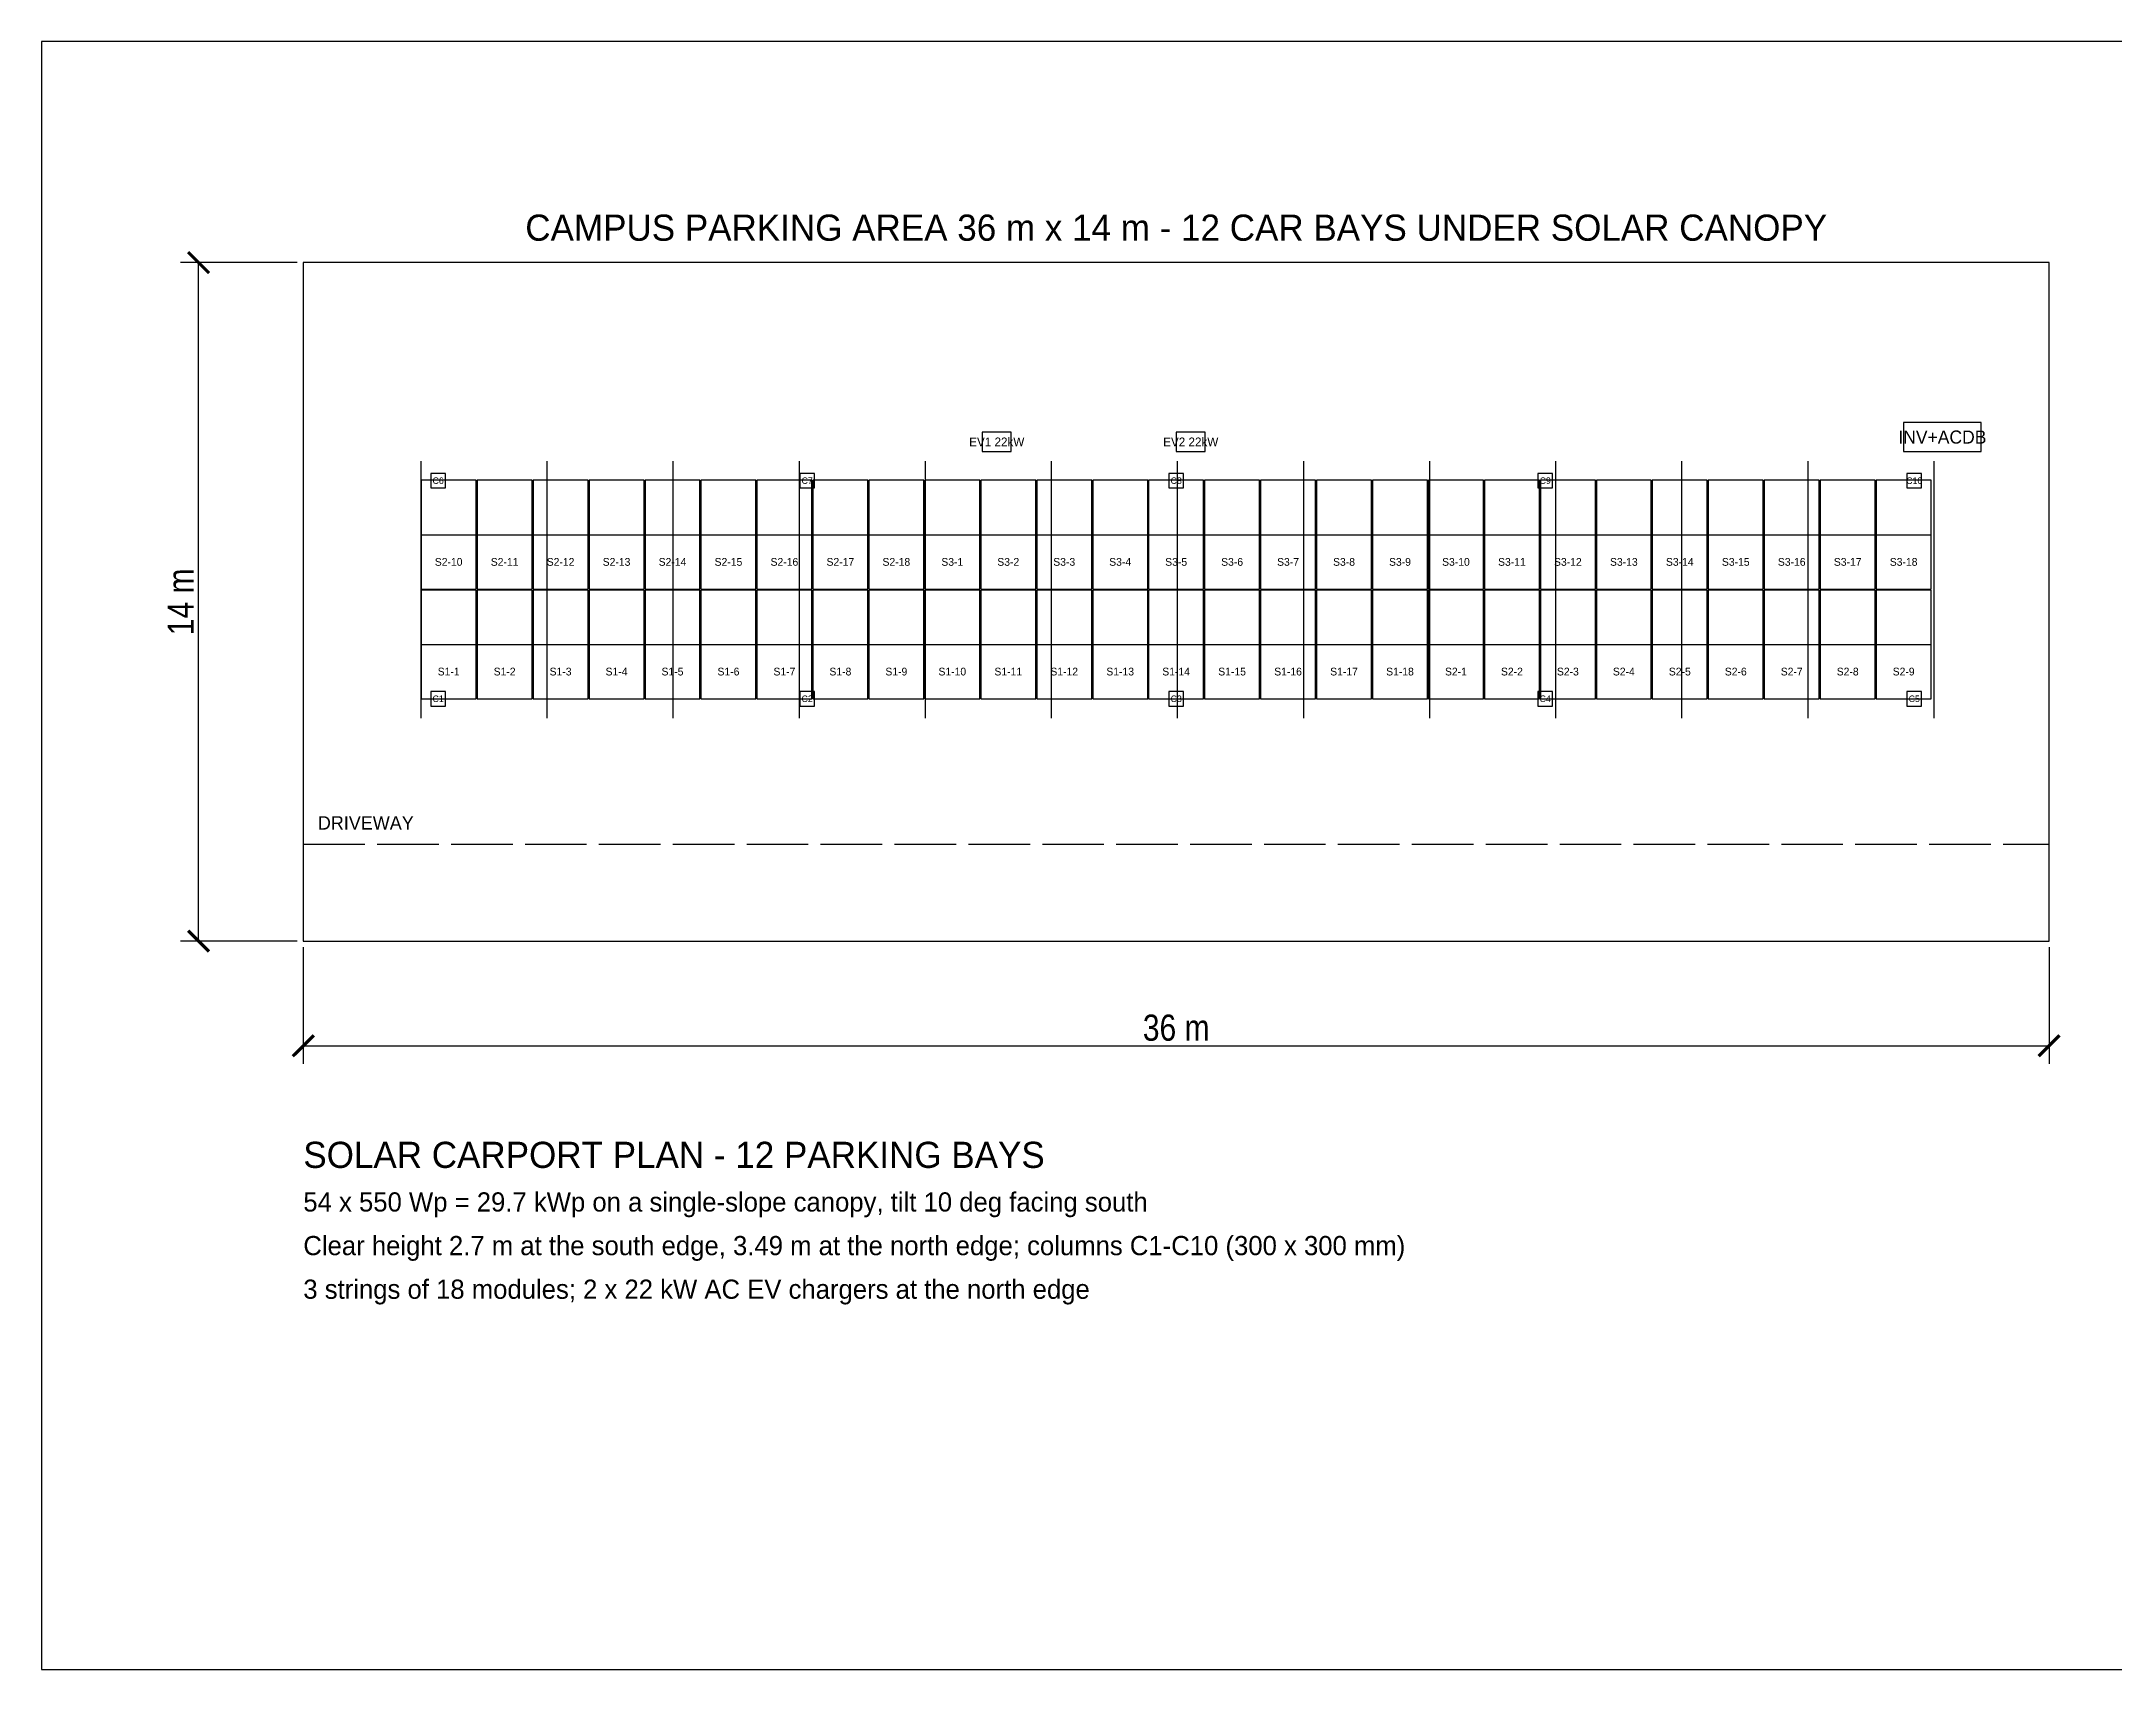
# Model space of a CAD drawing. Header units: metres. Extents: x -5.4 to 80.1, y -15 to 18.6.
# Drawn here: x -5.4 to 37.35, y -15.03 to 18.56 of the extents above; entities that cross this region are included whole.
import ezdxf
from ezdxf.enums import TextEntityAlignment as Align

# ---------------------------------------------------------------- set-up
doc = ezdxf.new("R2010")
doc.units = ezdxf.units.M
doc.linetypes.add('DASHED', pattern=[1.524, 1.27, -0.254])
for name, color, linetype in [('CABLE', 30, 'DASHED'), ('DIM', 7, 'Continuous'), ('OUTLINE', 7, 'Continuous'), ('PV_MODULE', 5, 'Continuous'), ('STRING_1', 3, 'Continuous'), ('STRING_2', 6, 'Continuous'), ('STRING_3', 4, 'Continuous'), ('STRUCTURE', 8, 'Continuous'), ('TEXT', 7, 'Continuous'), ('TITLE', 7, 'Continuous')]:
    doc.layers.add(name, color=color, linetype=linetype)
doc.styles.add('OpenSansCondensed-Light', font='OpenSansCondensed-Light.ttf')
doc.dimstyles.new('EZDXF', dxfattribs={"dimtxt": 0.25, "dimasz": 0.175, "dimexe": 0.375, "dimexo": 0.125, "dimgap": 0.1, "dimtad": 1, "dimlfac": 100, "dimzin": 12, "dimdsep": 46, "dimtxsty": 'OpenSansCondensed-Light', "dimblk": 'ARCHTICK', "dimcen": 2.5, "dimazin": 3, "dimtfac": 0.5, "dimtmove": 2, "dimatfit": 3, "dimfxl": 1, "dimarcsym": 0})

# ---------------------------------------------------------------- blocks, each defined once
blk = doc.blocks.new('_ARCHTICK')
at = {"color": 0, "linetype": 'ByBlock', "const_width": 0.15}
blk.add_lwpolyline([(-0.5, -0.5), (0.5, 0.5)], dxfattribs=at)

msp = doc.modelspace()

# ---------------------------------------------------------------- linework, layer by layer
at = {"layer": 'CABLE'}
msp.add_lwpolyline([(0, 2), (36, 2)], dxfattribs=at)
at = {"layer": 'OUTLINE'}
msp.add_lwpolyline([(0, 0), (36, 0), (36, 14), (0, 14)], close=True, dxfattribs=at)
at = {"layer": 'PV_MODULE'}
for points in [[(2.43, 8.385), (3.564, 8.385)], [(3.584, 8.385), (4.718, 8.385)], [(4.738, 8.385), (5.872, 8.385)], [(5.892, 8.385), (7.026, 8.385)], [(7.046, 8.385), (8.18, 8.385)], [(8.2, 8.385), (9.334, 8.385)], [(9.354, 8.385), (10.488, 8.385)], [(10.508, 8.385), (11.642, 8.385)], [(11.662, 8.385), (12.796, 8.385)], [(12.816, 8.385), (13.95, 8.385)], [(13.97, 8.385), (15.104, 8.385)], [(15.124, 8.385), (16.258, 8.385)], [(16.278, 8.385), (17.412, 8.385)], [(17.432, 8.385), (18.566, 8.385)], [(18.586, 8.385), (19.72, 8.385)], [(19.74, 8.385), (20.874, 8.385)], [(20.894, 8.385), (22.028, 8.385)], [(22.048, 8.385), (23.182, 8.385)], [(23.202, 8.385), (24.336, 8.385)], [(24.356, 8.385), (25.49, 8.385)], [(25.51, 8.385), (26.644, 8.385)], [(26.664, 8.385), (27.798, 8.385)], [(27.818, 8.385), (28.952, 8.385)], [(28.972, 8.385), (30.106, 8.385)], [(30.126, 8.385), (31.26, 8.385)], [(31.28, 8.385), (32.414, 8.385)], [(32.434, 8.385), (33.568, 8.385)], [(2.43, 6.122), (3.564, 6.122)], [(3.584, 6.122), (4.718, 6.122)], [(4.738, 6.122), (5.872, 6.122)], [(5.892, 6.122), (7.026, 6.122)], [(7.046, 6.122), (8.18, 6.122)], [(8.2, 6.122), (9.334, 6.122)], [(9.354, 6.122), (10.488, 6.122)], [(10.508, 6.122), (11.642, 6.122)], [(11.662, 6.122), (12.796, 6.122)], [(12.816, 6.122), (13.95, 6.122)], [(13.97, 6.122), (15.104, 6.122)], [(15.124, 6.122), (16.258, 6.122)], [(16.278, 6.122), (17.412, 6.122)], [(17.432, 6.122), (18.566, 6.122)], [(18.586, 6.122), (19.72, 6.122)], [(19.74, 6.122), (20.874, 6.122)], [(20.894, 6.122), (22.028, 6.122)], [(22.048, 6.122), (23.182, 6.122)], [(23.202, 6.122), (24.336, 6.122)], [(24.356, 6.122), (25.49, 6.122)], [(25.51, 6.122), (26.644, 6.122)], [(26.664, 6.122), (27.798, 6.122)], [(27.818, 6.122), (28.952, 6.122)], [(28.972, 6.122), (30.106, 6.122)], [(30.126, 6.122), (31.26, 6.122)], [(31.28, 6.122), (32.414, 6.122)], [(32.434, 6.122), (33.568, 6.122)]]:
    msp.add_lwpolyline(points, dxfattribs=at)
at = {"layer": 'STRING_1'}
for points in [[(2.43, 5), (3.564, 5), (3.564, 7.243), (2.43, 7.243)], [(3.584, 5), (4.718, 5), (4.718, 7.243), (3.584, 7.243)], [(4.738, 5), (5.872, 5), (5.872, 7.243), (4.738, 7.243)], [(5.892, 5), (7.026, 5), (7.026, 7.243), (5.892, 7.243)], [(7.046, 5), (8.18, 5), (8.18, 7.243), (7.046, 7.243)], [(8.2, 5), (9.334, 5), (9.334, 7.243), (8.2, 7.243)], [(9.354, 5), (10.488, 5), (10.488, 7.243), (9.354, 7.243)], [(10.508, 5), (11.642, 5), (11.642, 7.243), (10.508, 7.243)], [(11.662, 5), (12.796, 5), (12.796, 7.243), (11.662, 7.243)], [(12.816, 5), (13.95, 5), (13.95, 7.243), (12.816, 7.243)], [(13.97, 5), (15.104, 5), (15.104, 7.243), (13.97, 7.243)], [(15.124, 5), (16.258, 5), (16.258, 7.243), (15.124, 7.243)], [(16.278, 5), (17.412, 5), (17.412, 7.243), (16.278, 7.243)], [(17.432, 5), (18.566, 5), (18.566, 7.243), (17.432, 7.243)], [(18.586, 5), (19.72, 5), (19.72, 7.243), (18.586, 7.243)], [(19.74, 5), (20.874, 5), (20.874, 7.243), (19.74, 7.243)], [(20.894, 5), (22.028, 5), (22.028, 7.243), (20.894, 7.243)], [(22.048, 5), (23.182, 5), (23.182, 7.243), (22.048, 7.243)]]:
    msp.add_lwpolyline(points, close=True, dxfattribs=at)
at = {"layer": 'STRING_2'}
for points in [[(2.43, 7.263), (3.564, 7.263), (3.564, 9.507), (2.43, 9.507)], [(3.584, 7.263), (4.718, 7.263), (4.718, 9.507), (3.584, 9.507)], [(4.738, 7.263), (5.872, 7.263), (5.872, 9.507), (4.738, 9.507)], [(5.892, 7.263), (7.026, 7.263), (7.026, 9.507), (5.892, 9.507)], [(7.046, 7.263), (8.18, 7.263), (8.18, 9.507), (7.046, 9.507)], [(8.2, 7.263), (9.334, 7.263), (9.334, 9.507), (8.2, 9.507)], [(9.354, 7.263), (10.488, 7.263), (10.488, 9.507), (9.354, 9.507)], [(10.508, 7.263), (11.642, 7.263), (11.642, 9.507), (10.508, 9.507)], [(11.662, 7.263), (12.796, 7.263), (12.796, 9.507), (11.662, 9.507)], [(23.202, 5), (24.336, 5), (24.336, 7.243), (23.202, 7.243)], [(24.356, 5), (25.49, 5), (25.49, 7.243), (24.356, 7.243)], [(25.51, 5), (26.644, 5), (26.644, 7.243), (25.51, 7.243)], [(26.664, 5), (27.798, 5), (27.798, 7.243), (26.664, 7.243)], [(27.818, 5), (28.952, 5), (28.952, 7.243), (27.818, 7.243)], [(28.972, 5), (30.106, 5), (30.106, 7.243), (28.972, 7.243)], [(30.126, 5), (31.26, 5), (31.26, 7.243), (30.126, 7.243)], [(31.28, 5), (32.414, 5), (32.414, 7.243), (31.28, 7.243)], [(32.434, 5), (33.568, 5), (33.568, 7.243), (32.434, 7.243)]]:
    msp.add_lwpolyline(points, close=True, dxfattribs=at)
at = {"layer": 'STRING_3'}
for points in [[(12.816, 7.263), (13.95, 7.263), (13.95, 9.507), (12.816, 9.507)], [(13.97, 7.263), (15.104, 7.263), (15.104, 9.507), (13.97, 9.507)], [(15.124, 7.263), (16.258, 7.263), (16.258, 9.507), (15.124, 9.507)], [(16.278, 7.263), (17.412, 7.263), (17.412, 9.507), (16.278, 9.507)], [(17.432, 7.263), (18.566, 7.263), (18.566, 9.507), (17.432, 9.507)], [(18.586, 7.263), (19.72, 7.263), (19.72, 9.507), (18.586, 9.507)], [(19.74, 7.263), (20.874, 7.263), (20.874, 9.507), (19.74, 9.507)], [(20.894, 7.263), (22.028, 7.263), (22.028, 9.507), (20.894, 9.507)], [(22.048, 7.263), (23.182, 7.263), (23.182, 9.507), (22.048, 9.507)], [(23.202, 7.263), (24.336, 7.263), (24.336, 9.507), (23.202, 9.507)], [(24.356, 7.263), (25.49, 7.263), (25.49, 9.507), (24.356, 9.507)], [(25.51, 7.263), (26.644, 7.263), (26.644, 9.507), (25.51, 9.507)], [(26.664, 7.263), (27.798, 7.263), (27.798, 9.507), (26.664, 9.507)], [(27.818, 7.263), (28.952, 7.263), (28.952, 9.507), (27.818, 9.507)], [(28.972, 7.263), (30.106, 7.263), (30.106, 9.507), (28.972, 9.507)], [(30.126, 7.263), (31.26, 7.263), (31.26, 9.507), (30.126, 9.507)], [(31.28, 7.263), (32.414, 7.263), (32.414, 9.507), (31.28, 9.507)], [(32.434, 7.263), (33.568, 7.263), (33.568, 9.507), (32.434, 9.507)]]:
    msp.add_lwpolyline(points, close=True, dxfattribs=at)
at = {"layer": 'STRUCTURE'}
for points in [[(33, 10.1), (34.6, 10.1), (34.6, 10.7), (33, 10.7)], [(14, 10.1), (14.6, 10.1), (14.6, 10.5), (14, 10.5)], [(18, 10.1), (18.6, 10.1), (18.6, 10.5), (18, 10.5)], [(2.63, 9.35), (2.93, 9.35), (2.93, 9.65), (2.63, 9.65)], [(10.24, 9.35), (10.54, 9.35), (10.54, 9.65), (10.24, 9.65)], [(17.85, 9.35), (18.15, 9.35), (18.15, 9.65), (17.85, 9.65)], [(25.46, 9.35), (25.76, 9.35), (25.76, 9.65), (25.46, 9.65)], [(33.07, 9.35), (33.37, 9.35), (33.37, 9.65), (33.07, 9.65)], [(2.63, 4.85), (2.93, 4.85), (2.93, 5.15), (2.63, 5.15)], [(10.24, 4.85), (10.54, 4.85), (10.54, 5.15), (10.24, 5.15)], [(17.85, 4.85), (18.15, 4.85), (18.15, 5.15), (17.85, 5.15)], [(25.46, 4.85), (25.76, 4.85), (25.76, 5.15), (25.46, 5.15)], [(33.07, 4.85), (33.37, 4.85), (33.37, 5.15), (33.07, 5.15)]]:
    msp.add_lwpolyline(points, close=True, dxfattribs=at)
for points in [[(2.43, 4.6), (2.43, 9.9)], [(5.03, 4.6), (5.03, 9.9)], [(7.63, 4.6), (7.63, 9.9)], [(10.23, 4.6), (10.23, 9.9)], [(12.83, 4.6), (12.83, 9.9)], [(15.43, 4.6), (15.43, 9.9)], [(18.03, 4.6), (18.03, 9.9)], [(20.63, 4.6), (20.63, 9.9)], [(23.23, 4.6), (23.23, 9.9)], [(25.83, 4.6), (25.83, 9.9)], [(28.43, 4.6), (28.43, 9.9)], [(31.03, 4.6), (31.03, 9.9)], [(33.63, 4.6), (33.63, 9.9)]]:
    msp.add_lwpolyline(points, dxfattribs=at)
at = {"layer": 'TITLE'}
msp.add_lwpolyline([(-5.4, -15.03), (80.1, -15.03), (80.1, 18.562), (-5.4, 18.562)], close=True, dxfattribs=at)

# ---------------------------------------------------------------- texts
at = {"layer": 'TEXT'}
for s, height, p in [('CAMPUS PARKING AREA 36 m x 14 m - 12 CAR BAYS UNDER SOLAR CANOPY', 0.54, (18, 14.72)), ('EV1 22kW', 0.18, (14.3, 10.3)), ('EV2 22kW', 0.18, (18.3, 10.3)), ('INV+ACDB', 0.27, (33.8, 10.4)), ('C6', 0.135, (2.78, 9.5)), ('C7', 0.135, (10.39, 9.5)), ('C8', 0.135, (18, 9.5)), ('C9', 0.135, (25.61, 9.5)), ('C10', 0.135, (33.22, 9.5)), ('S2-10', 0.16, (2.997, 7.824)), ('S2-11', 0.16, (4.151, 7.824)), ('S2-12', 0.16, (5.305, 7.824)), ('S2-13', 0.16, (6.459, 7.824)), ('S2-14', 0.16, (7.613, 7.824)), ('S2-15', 0.16, (8.767, 7.824)), ('S2-16', 0.16, (9.921, 7.824)), ('S2-17', 0.16, (11.075, 7.824)), ('S2-18', 0.16, (12.229, 7.824)), ('S3-1', 0.16, (13.383, 7.824)), ('S3-2', 0.16, (14.537, 7.824)), ('S3-3', 0.16, (15.691, 7.824)), ('S3-4', 0.16, (16.845, 7.824)), ('S3-5', 0.16, (17.999, 7.824)), ('S3-6', 0.16, (19.153, 7.824)), ('S3-7', 0.16, (20.307, 7.824)), ('S3-8', 0.16, (21.461, 7.824)), ('S3-9', 0.16, (22.615, 7.824)), ('S3-10', 0.16, (23.769, 7.824)), ('S3-11', 0.16, (24.923, 7.824)), ('S3-12', 0.16, (26.077, 7.824)), ('S3-13', 0.16, (27.231, 7.824)), ('S3-14', 0.16, (28.385, 7.824)), ('S3-15', 0.16, (29.539, 7.824)), ('S3-16', 0.16, (30.693, 7.824)), ('S3-17', 0.16, (31.847, 7.824)), ('S3-18', 0.16, (33.001, 7.824)), ('S1-1', 0.16, (2.997, 5.561)), ('S1-2', 0.16, (4.151, 5.561)), ('S1-3', 0.16, (5.305, 5.561)), ('S1-4', 0.16, (6.459, 5.561)), ('S1-5', 0.16, (7.613, 5.561)), ('S1-6', 0.16, (8.767, 5.561)), ('S1-7', 0.16, (9.921, 5.561)), ('S1-8', 0.16, (11.075, 5.561)), ('S1-9', 0.16, (12.229, 5.561)), ('S1-10', 0.16, (13.383, 5.561)), ('S1-11', 0.16, (14.537, 5.561)), ('S1-12', 0.16, (15.691, 5.561)), ('S1-13', 0.16, (16.845, 5.561)), ('S1-14', 0.16, (17.999, 5.561)), ('S1-15', 0.16, (19.153, 5.561)), ('S1-16', 0.16, (20.307, 5.561)), ('S1-17', 0.16, (21.461, 5.561)), ('S1-18', 0.16, (22.615, 5.561)), ('S2-1', 0.16, (23.769, 5.561)), ('S2-2', 0.16, (24.923, 5.561)), ('S2-3', 0.16, (26.077, 5.561)), ('S2-4', 0.16, (27.231, 5.561)), ('S2-5', 0.16, (28.385, 5.561)), ('S2-6', 0.16, (29.539, 5.561)), ('S2-7', 0.16, (30.693, 5.561)), ('S2-8', 0.16, (31.847, 5.561)), ('S2-9', 0.16, (33.001, 5.561)), ('C1', 0.135, (2.78, 5)), ('C2', 0.135, (10.39, 5)), ('C3', 0.135, (18, 5)), ('C4', 0.135, (25.61, 5)), ('C5', 0.135, (33.22, 5))]:
    msp.add_text(s, height=height, dxfattribs=at).set_placement(p, align=Align.MIDDLE_CENTER)
for s, height, p in [('DRIVEWAY', 0.2772, (0.3, 2.3)), ('SOLAR CARPORT PLAN - 12 PARKING BAYS', 0.54, (0, -4.68)), ('54 x 550 Wp = 29.7 kWp on a single-slope canopy, tilt 10 deg facing south', 0.396, (0, -5.58)), ('Clear height 2.7 m at the south edge, 3.49 m at the north edge; columns C1-C10 (300 x 300 mm)', 0.396, (0, -6.48)), ('3 strings of 18 modules; 2 x 22 kW AC EV chargers at the north edge', 0.396, (0, -7.38))]:
    msp.add_text(s, height=height, dxfattribs=at).set_placement(p)

# ---------------------------------------------------------------- dimensions: what is measured, and where the dimension line sits
at = {"layer": 'DIM'}
msp.add_linear_dim(base=(-2.16, 0), p1=(0, 0), p2=(0, 14), angle=90, dimstyle='EZDXF', override={"dimtxt": 0.54, "dimasz": 0.432, "dimdec": 2, "dimlfac": 1, "dimpost": '<> m'}, dxfattribs=at).render()
msp.add_linear_dim(base=(0, -2.16), p1=(0, 0), p2=(36, 0), dimstyle='EZDXF', override={"dimtxt": 0.54, "dimasz": 0.432, "dimdec": 2, "dimlfac": 1, "dimpost": '<> m'}, dxfattribs=at).render()

doc.saveas('drawing.dxf')
